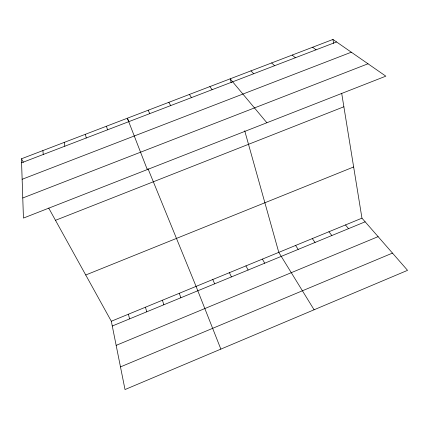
<?xml version="1.0" encoding="UTF-8"?>
<svg xmlns="http://www.w3.org/2000/svg" width="429" height="429" viewBox="0 0 429 429"><rect width="100%" height="100%" fill="white"/><g stroke="black" fill="none" stroke-linecap="round" stroke-linejoin="round"><path stroke-width="0.64" d="M120.474 366.902L392.481 253.099M116.157 345.366L378.105 236.642M111.32 321.246L361.958 218.163L407.55 270.345L125.016 389.548L111.32 321.246L48.734 208.108M112.275 326.013L365.149 221.814M85.736 275L353.646 166.972M55.486 220.313L343.876 106.773M22.769 197.989L368.007 63.787M22.142 179.284L351.324 52.204M21.584 162.8L336.55 41.951M21.45 158.789L332.947 39.452L385.837 76.164L23.445 218.077L21.45 158.789L23.381 162.275M312.639 47.233L316.023 49.828M292.208 55.062L295.372 57.749M271.648 62.934L274.598 65.723M250.97 70.86L253.695 73.745M266.87 122.753L230.164 78.829L231.242 82.668M345.484 224.935L348.536 228.662M328.93 231.746L331.842 235.542M209.851 86.61L212.119 89.693M312.296 238.583L315.063 242.455M295.581 245.463L298.198 249.405M189.414 94.439L191.457 97.624M314.092 309.776L278.786 252.37L244.712 130.765M262.403 259.111L264.725 263.197M168.854 102.317L170.672 105.598M245.94 265.878L248.118 270.039M229.397 272.683L231.424 276.914M148.177 110.242L149.759 113.621M212.773 279.52L214.656 283.826M128.839 121.809L127.37 118.211L147.292 169.578M147.941 168.565L196.069 286.39L220.855 349.115M179.284 293.297L180.866 297.753M162.419 300.23L163.846 304.762M106.44 126.228L107.556 129.815M145.469 307.202L146.739 311.813M128.437 314.21L129.553 318.892M85.387 134.293L86.256 137.988M64.2 142.412L64.833 146.209M332.947 39.452L333.59 43.399M341.704 93.388L361.958 218.163M42.889 150.574L43.275 154.478"/></g></svg>
